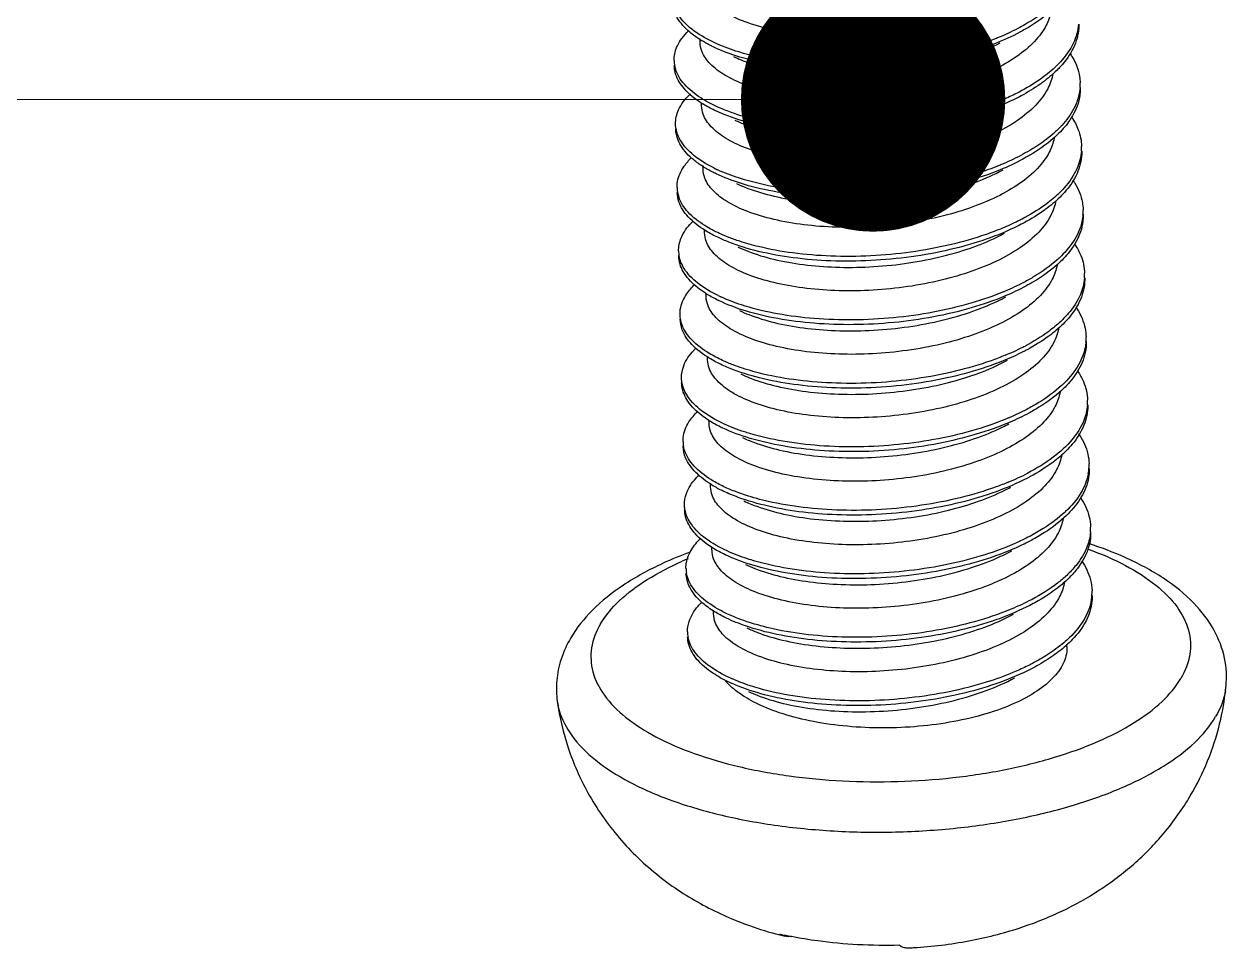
# Model space of a CAD drawing. Header units: millimetres. Extents: x 1690 to 2009, y -242 to -21.
# Drawn here: x 1729.34 to 1736.16, y -216.97 to -211.73 of the extents above; entities that cross this region are included whole.
import ezdxf

# ---------------------------------------------------------------- set-up
doc = ezdxf.new("R2010")
doc.units = ezdxf.units.MM
doc.layers.add('3_ALL_AXES', color=7, linetype='Continuous')
doc.layers.add('from', color=7, linetype='Continuous', lineweight=13)
doc.styles.add('宋体', font='simsun.ttc')
doc.dimstyles.new('YanXiu', dxfattribs={"dimscale": 1.5, "dimtxt": 2.5, "dimasz": 2.2, "dimexe": 0.65, "dimexo": 0.65, "dimgap": 0.5, "dimtad": 1, "dimdsep": 46, "dimtxsty": '宋体', "dimcen": 0, "dimclrd": 3, "dimclre": 3, "dimclrt": 3, "dimazin": 2, "dimtfac": 1, "dimtofl": 0, "dimtmove": 0, "dimatfit": 3, "dimfxl": 0, "dimlwd": 5, "dimlwe": 5, "dimarcsym": 0})

# ---------------------------------------------------------------- blocks, each defined once
blk = doc.blocks.new('u40')
at = {"color": 7, "linetype": 'Continuous'}
for p, q in [((-86.0066, 24.2195), (-86.0086, 24.2187)), ((-87.2295, 19.8443), (-87.2578, 19.857))]:
    blk.add_line(p, q, dxfattribs=at)
for centre, radius, start, end in [((-87.3861, 25.4445), 0.6089, 237.46773, 238.54836), ((-87.6756, 24.8154), 0.1829, 181.45984, 197.06564), ((-85.8356, 24.6787), 0.2805, 355.71978, 1.18602), ((-87.3597, 25.1134), 0.6429, 237.32867, 238.43461), ((-85.8073, 24.3176), 0.2607, 355.71472, 1.51633), ((-87.3693, 24.7241), 0.6086, 237.41152, 238.49736), ((-87.246, 24.9782), 0.8674, 243.47315, 245.12101), ((-87.6564, 24.0959), 0.1852, 181.63641, 198.72227), ((-85.8195, 23.9584), 0.2813, 355.76749, 1.22978), ((-87.3355, 24.4057), 0.6573, 238.07357, 238.44916), ((-87.6716, 23.7332), 0.1617, 180.94631, 190.1398), ((-85.7898, 23.5977), 0.2601, 355.68389, 1.45493), ((-87.3511, 24.0057), 0.6107, 237.43636, 238.47299), ((-87.2219, 24.2738), 0.8847, 244.08546, 245.11141), ((-86.594, 24.9592), 1.5799, 292.62307, 292.83055), ((-85.8025, 23.238), 0.2811, 355.81015, 1.28461), ((-86.5241, 24.455), 1.4232, 292.48698, 296.86157), ((-86.4638, 24.3332), 1.2873, 296.9198, 297.57802), ((-87.3113, 23.6981), 0.6718, 238.66352, 238.80401), ((-86.1147, 23.4593), 0.669, 312.68433, 313.31322), ((-85.7739, 22.8779), 0.2611, 355.60673, 1.37964), ((-87.3326, 23.2881), 0.6138, 237.46458, 238.45228), ((-87.1977, 23.5699), 0.9025, 244.68802, 245.11081), ((-87.626, 22.656), 0.182, 181.79276, 190.16346), ((-85.7826, 22.5175), 0.2781, 349.87217, 1.36521), ((-86.5006, 23.7202), 1.4072, 292.45727, 297.33628), ((-86.4433, 23.6056), 1.2791, 297.41293, 297.57859), ((-87.2925, 22.9818), 0.6761, 238.67462, 239.60153), ((-87.2488, 23.0581), 0.764, 239.66973, 244.50798), ((-86.0942, 22.735), 0.6634, 313.11586, 313.45827), ((-86.0694, 22.6826), 0.6284, 313.9978, 315.23846), ((-85.7628, 22.1582), 0.2668, 355.59922, 1.26884), ((-87.6117, 21.9359), 0.1794, 181.81158, 190.27401), ((-85.7632, 21.7972), 0.2756, 351.21904, 1.42939), ((-86.4183, 22.8695), 1.2611, 297.74242, 297.9116), ((-87.3084, 22.2075), 0.6128, 237.52725, 238.62028), ((-87.6109, 21.573), 0.1716, 180.93273, 190.53182), ((-87.3042, 21.5204), 0.3481, 221.01698, 223.08662), ((-87.1515, 22.1579), 0.9334, 245.38488, 245.86428), ((-86.7617, 21.9858), 2.1858, 256.88264, 258.6149)]:
    blk.add_arc(centre, radius, start, end, dxfattribs=at)
for points, start_tangent, end_tangent in [([(-85.5727, 25.378), (-85.5824, 25.3228), (-85.6356, 25.2136), (-85.7318, 25.1101), (-85.8672, 25.0159), (-85.9078, 24.9935)], (-0.075194, -0.997169), (-0.885148, -0.465309)), ([(-86.2985, 25.0261), (-86.4929, 24.9811), (-86.7, 24.9536), (-86.9065, 24.9452), (-87.1014, 24.955), (-87.2805, 24.9817), (-87.4381, 25.0244), (-87.5651, 25.0805), (-87.6558, 25.1465), (-87.7077, 25.22), (-87.7193, 25.2742)], (-0.961322, -0.275429), (-0.030782, 0.999526)), ([(-87.7135, 24.9312), (-87.7697, 24.9723), (-87.8403, 25.0542), (-87.8664, 25.1412), (-87.8664, 25.1438)], (-0.843046, 0.537842), (-0.021756, 0.999763)), ([(-87.6276, 24.9113), (-87.6581, 24.9262), (-87.7703, 24.9993), (-87.8409, 25.0812), (-87.8644, 25.1449)], (-0.907217, 0.420663), (-0.178373, 0.983963)), ([(-85.6923, 25.1189), (-85.7312, 25.0831), (-85.8665, 24.9889), (-85.8974, 24.9717)], (-0.706774, -0.707439), (-0.880914, -0.473277)), ([(-85.7194, 25.0928), (-85.7473, 25.0117)], (-0.172605, -0.984991), (-0.458428, -0.888732)), ([(-87.8584, 24.8107), (-87.8551, 24.8497), (-87.8145, 24.9371), (-87.7768, 24.9801)], (-0.025723, 0.999669), (0.716132, 0.697965)), ([(-85.7473, 25.0117), (-85.8137, 24.92), (-85.9142, 24.8346), (-86.0442, 24.7589), (-86.1996, 24.6946), (-86.3753, 24.6437), (-86.5659, 24.6079), (-86.7607, 24.5887), (-86.9512, 24.586), (-87.1352, 24.5995), (-87.3063, 24.6291), (-87.4539, 24.6732), (-87.5701, 24.7282), (-87.6532, 24.7923), (-87.701, 24.8642), (-87.7108, 24.9142)], (-0.458428, -0.888732), (-0.028813, 0.999585)), ([(-85.9078, 24.9935), (-86.0233, 24.9397)], (-0.885148, -0.465309), (-0.923996, -0.382401)), ([(-85.5642, 25.0181), (-85.5934, 24.9109), (-85.6673, 24.8039), (-85.6991, 24.7717)], (-0.073896, -0.997266), (-0.728713, -0.68482)), ([(-85.5629, 25.0176), (-85.5633, 24.9946), (-85.5928, 24.8839), (-85.6666, 24.7769), (-85.6862, 24.7566)], (0.026405, -0.999651), (-0.709762, -0.704441)), ([(-87.6366, 24.8889), (-87.6575, 24.8992), (-87.7038, 24.9251)], (-0.902005, 0.431725), (-0.853039, 0.521847)), ([(-87.5087, 24.8652), (-87.6276, 24.9113)], (-0.951168, 0.308674), (-0.907217, 0.420663)), ([(-86.2931, 24.7992), (-86.1441, 24.8495), (-86.0096, 24.9115)], (0.961322, 0.275429), (0.880758, 0.473567)), ([(-86.0233, 24.9397), (-86.0363, 24.9344), (-86.2325, 24.8682)], (-0.923996, -0.382401), (-0.963416, -0.268012)), ([(-85.8974, 24.9717), (-86.0357, 24.9074), (-86.2319, 24.8412)], (-0.880914, -0.473277), (-0.963416, -0.268012)), ([(-86.2319, 24.8412), (-86.4474, 24.7927), (-86.6737, 24.7632), (-86.9017, 24.7534), (-87.1225, 24.7633), (-87.3274, 24.7921), (-87.5081, 24.8382), (-87.6366, 24.8889)], (-0.963416, -0.268012), (-0.902005, 0.431725)), ([(-86.2325, 24.8682), (-86.448, 24.8197), (-86.6743, 24.7902), (-86.9024, 24.7804), (-87.1232, 24.7904), (-87.328, 24.8191), (-87.5087, 24.8652)], (-0.963416, -0.268012), (-0.951168, 0.308674)), ([(-85.613, 24.8525), (-85.5982, 24.8291), (-85.5583, 24.7204), (-85.5552, 24.6845)], (0.565091, -0.825028), (0.020904, -0.999781)), ([(-87.7068, 24.5722), (-87.7999, 24.6499), (-87.8497, 24.7347), (-87.8577, 24.7837)], (-0.841752, 0.539865), (-0.025723, 0.999669)), ([(-87.5215, 24.8338), (-87.4329, 24.7977), (-87.2749, 24.7548), (-87.0955, 24.7281), (-86.9008, 24.7184), (-86.6945, 24.7268), (-86.4875, 24.7542), (-86.2931, 24.7992)], (0.901693, -0.432377), (0.961322, 0.275429)), ([(-85.6991, 24.7717), (-85.7825, 24.7043), (-85.9012, 24.6325)], (-0.728713, -0.68482), (-0.88623, -0.463245)), ([(-87.6172, 24.5503), (-87.7074, 24.5992), (-87.8005, 24.6769), (-87.8504, 24.7617)], (-0.908659, 0.417538), (-0.294484, 0.955656)), ([(-85.6862, 24.7566), (-85.7691, 24.6865)], (-0.709762, -0.704441), (-0.807663, -0.589644)), ([(-85.7102, 24.7375), (-85.7389, 24.6517)], (-0.153646, -0.988126), (-0.458428, -0.888732)), ([(-85.7389, 24.6517), (-85.8066, 24.5586), (-85.9114, 24.4707), (-86.0479, 24.393), (-86.2071, 24.3291), (-86.3832, 24.2799), (-86.5744, 24.2455), (-86.772, 24.2276), (-86.9646, 24.2267), (-87.1462, 24.2419), (-87.3108, 24.2721), (-87.4535, 24.3162), (-87.5673, 24.3716), (-87.6484, 24.4361), (-87.6936, 24.507), (-87.7024, 24.5541)], (-0.458428, -0.888732), (-0.028092, 0.999605)), ([(-85.7691, 24.6865), (-85.7818, 24.6773), (-85.8889, 24.6117)], (-0.807663, -0.589644), (-0.881197, -0.472749)), ([(-85.5559, 24.6578), (-85.5637, 24.6093), (-85.6144, 24.4998), (-85.6899, 24.4124)], (-0.074457, -0.997224), (-0.728325, -0.685232)), ([(-85.5545, 24.6575), (-85.5631, 24.5823), (-85.6137, 24.4728), (-85.6751, 24.3991)], (0.020904, -0.999781), (-0.706349, -0.707864)), ([(-87.8502, 24.4506), (-87.8331, 24.5311), (-87.7716, 24.6168), (-87.7662, 24.622)], (-0.018982, 0.99982), (0.720884, 0.693056)), ([(-85.8889, 24.6117), (-85.9338, 24.5887), (-86.1166, 24.5141), (-86.3229, 24.456), (-86.5446, 24.4163), (-86.7728, 24.396), (-86.9986, 24.3956), (-87.213, 24.4146), (-87.4074, 24.4517), (-87.5742, 24.5051), (-87.6282, 24.5288)], (-0.881197, -0.472749), (-0.902312, 0.431084)), ([(-86.013, 24.5804), (-86.1173, 24.5411), (-86.3236, 24.483), (-86.5452, 24.4433), (-86.7735, 24.423), (-86.9992, 24.4226), (-87.2136, 24.4416), (-87.408, 24.4787), (-87.5028, 24.5059)], (-0.923386, -0.383872), (-0.9504, 0.31103)), ([(-85.9012, 24.6325), (-85.9345, 24.6157), (-86.013, 24.5804)], (-0.88623, -0.463245), (-0.923386, -0.383872)), ([(-87.6282, 24.5288), (-87.6963, 24.5656)], (-0.902312, 0.431084), (-0.852015, 0.523518)), ([(-87.5028, 24.5059), (-87.5748, 24.5321), (-87.6172, 24.5503)], (-0.9504, 0.31103), (-0.908659, 0.417538)), ([(-87.5131, 24.4737), (-87.4525, 24.4478), (-87.3094, 24.4043), (-87.1421, 24.3742), (-86.9586, 24.3596), (-86.7655, 24.3613), (-86.5695, 24.3798), (-86.3803, 24.4145), (-86.2034, 24.4646), (-86.0449, 24.5291), (-86.0012, 24.5514)], (0.901882, -0.431982), (0.880826, 0.47344)), ([(-87.8476, 24.4249), (-87.8498, 24.4429), (-87.8502, 24.4506)], (-0.176586, 0.984285), (-0.018982, 0.99982)), ([(-85.6031, 24.4902), (-85.5654, 24.4184), (-85.5467, 24.3245)], (0.561016, -0.827805), (0.026083, -0.99966)), ([(-87.697, 24.2113), (-87.7473, 24.2476), (-87.8204, 24.3291), (-87.8492, 24.4159), (-87.8496, 24.4236)], (-0.84252, 0.538666), (-0.018982, 0.99982)), ([(-87.6334, 24.2021), (-87.7479, 24.2746), (-87.8211, 24.3561), (-87.8476, 24.4249)], (-0.894663, 0.446742), (-0.176586, 0.984285)), ([(-85.6899, 24.4124), (-85.7081, 24.3959), (-85.8413, 24.301), (-85.8911, 24.2733)], (-0.728325, -0.685232), (-0.885241, -0.465133)), ([(-85.6751, 24.3991), (-85.7075, 24.3689), (-85.8407, 24.274), (-85.8805, 24.2516)], (-0.706349, -0.707864), (-0.88091, -0.473284)), ([(-85.7029, 24.3706), (-85.7304, 24.2916)], (-0.181019, -0.98348), (-0.458428, -0.888732)), ([(-85.5473, 24.2981), (-85.5736, 24.1973), (-85.6448, 24.09), (-85.6822, 24.0516)], (-0.074583, -0.997215), (-0.728659, -0.684877)), ([(-85.546, 24.2975), (-85.5461, 24.2811), (-85.5729, 24.1703), (-85.6442, 24.0629), (-85.669, 24.0367)], (0.026083, -0.99966), (-0.709272, -0.704935)), ([(-87.8415, 24.0906), (-87.8392, 24.1244), (-87.8012, 24.2119), (-87.7593, 24.2607)], (-0.027821, 0.999613), (0.718232, 0.695804)), ([(-85.7304, 24.2916), (-85.797, 24.1997), (-85.8982, 24.1139), (-86.0284, 24.0382), (-86.1836, 23.9742), (-86.3597, 23.9233), (-86.5515, 23.8874), (-86.7481, 23.8683), (-86.9389, 23.866), (-87.1227, 23.8799), (-87.2934, 23.91), (-87.4405, 23.9543), (-87.5559, 24.0097), (-87.6375, 24.0734), (-87.6844, 24.1447), (-87.694, 24.1941)], (-0.458428, -0.888732), (-0.028749, 0.999587)), ([(-85.8805, 24.2516), (-86.008, 24.1917), (-86.2028, 24.1246), (-86.4174, 24.0749), (-86.6433, 24.0442), (-86.8715, 24.0333), (-87.093, 24.0421), (-87.299, 24.0698), (-87.4813, 24.1149), (-87.6198, 24.1687)], (-0.88091, -0.473284), (-0.902074, 0.431581)), ([(-85.8911, 24.2733), (-86.0066, 24.2195)], (-0.885241, -0.465133), (-0.924008, -0.382374)), ([(-87.6198, 24.1687), (-87.6327, 24.1751), (-87.6873, 24.2052)], (-0.902074, 0.431581), (-0.852576, 0.522603)), ([(-87.4921, 24.1451), (-87.6109, 24.1913)], (-0.951161, 0.308694), (-0.907139, 0.420831)), ([(-87.5046, 24.1137), (-87.4401, 24.0863), (-87.2937, 24.0425), (-87.1234, 24.0129), (-86.9394, 23.9992), (-86.7483, 24.0017), (-86.5541, 24.0207), (-86.3635, 24.0564), (-86.1874, 24.1072), (-86.0314, 24.1715), (-85.9927, 24.1913)], (0.901851, -0.432048), (0.880828, 0.473436)), ([(-86.0086, 24.2187), (-86.2034, 24.1516), (-86.418, 24.1019), (-86.6439, 24.0713), (-86.8721, 24.0603), (-87.0936, 24.0691), (-87.2996, 24.0968), (-87.4819, 24.1419), (-87.4921, 24.1451)], (-0.924521, -0.381132), (-0.951161, 0.308694)), ([(-85.5966, 24.1329), (-85.5851, 24.1152), (-85.5425, 24.0068), (-85.5383, 23.9644)], (0.566271, -0.824219), (0.021586, -0.999767)), ([(-87.6831, 23.8478), (-87.7787, 23.925), (-87.8312, 24.0094), (-87.8409, 24.0636)], (-0.848724, 0.528835), (-0.027821, 0.999613)), ([(-87.6006, 23.8303), (-87.6837, 23.8748), (-87.7793, 23.952), (-87.8318, 24.0364)], (-0.908465, 0.417961), (-0.321359, 0.946957)), ([(-85.6822, 24.0516), (-85.7577, 23.9899), (-85.8845, 23.9123)], (-0.728659, -0.684877), (-0.886312, -0.463089)), ([(-85.669, 24.0367), (-85.7527, 23.966)], (-0.709272, -0.704935), (-0.807923, -0.589288)), ([(-85.7527, 23.966), (-85.7571, 23.9628), (-85.8721, 23.8916)], (-0.807923, -0.589288), (-0.881221, -0.472705)), ([(-85.6932, 24.018), (-85.722, 23.9316)], (-0.150784, -0.988567), (-0.458428, -0.888732)), ([(-87.8333, 23.7305), (-87.8185, 23.8058), (-87.7596, 23.8917), (-87.7495, 23.9017)], (-0.017164, 0.999853), (0.720008, 0.693966)), ([(-85.722, 23.9316), (-85.7895, 23.8386), (-85.8941, 23.7508), (-86.0305, 23.6731), (-86.1897, 23.6092), (-86.3658, 23.5599), (-86.5565, 23.5255), (-86.7538, 23.5075), (-86.9465, 23.5065), (-87.1284, 23.5217), (-87.2933, 23.5519), (-87.436, 23.5958), (-87.5499, 23.6512), (-87.6312, 23.7156), (-87.6767, 23.7868), (-87.6855, 23.834)], (-0.458428, -0.888732), (-0.028082, 0.999606)), ([(-85.8721, 23.8916), (-85.9071, 23.8735), (-86.0882, 23.798), (-86.2934, 23.7389), (-86.5144, 23.698), (-86.7425, 23.6766), (-86.9686, 23.675), (-87.1839, 23.6928), (-87.3797, 23.7289), (-87.5484, 23.7814), (-87.6113, 23.8087)], (-0.881221, -0.472705), (-0.902238, 0.431238)), ([(-85.8845, 23.9123), (-85.9077, 23.9005), (-85.9964, 23.8602)], (-0.886312, -0.463089), (-0.923472, -0.383665)), ([(-85.539, 23.9376), (-85.5453, 23.8957), (-85.5933, 23.7861), (-85.6728, 23.6925)], (-0.073709, -0.99728), (-0.72802, -0.685556)), ([(-85.5377, 23.9374), (-85.5446, 23.8687), (-85.5926, 23.7591), (-85.6579, 23.6794)], (0.021586, -0.999767), (-0.705868, -0.708343)), ([(-87.6113, 23.8087), (-87.6794, 23.8455)], (-0.902238, 0.431238), (-0.852173, 0.52326)), ([(-87.4862, 23.7859), (-87.549, 23.8084), (-87.6006, 23.8303)], (-0.950298, 0.31134), (-0.908465, 0.417961)), ([(-87.4962, 23.7536), (-87.44, 23.7294), (-87.2945, 23.6846), (-87.1254, 23.6541), (-86.943, 23.6395), (-86.7505, 23.6411), (-86.5519, 23.6598), (-86.3587, 23.6955), (-86.1821, 23.746), (-86.027, 23.8095), (-85.9843, 23.8313)], (0.90194, -0.431862), (0.880821, 0.473449)), ([(-85.9964, 23.8602), (-86.0888, 23.825), (-86.294, 23.7659), (-86.515, 23.725), (-86.7431, 23.7036), (-86.9692, 23.702), (-87.1845, 23.7198), (-87.3803, 23.7559), (-87.4862, 23.7859)], (-0.923472, -0.383665), (-0.950298, 0.31134)), ([(-85.5855, 23.7689), (-85.551, 23.7047), (-85.5298, 23.6044)], (0.558175, -0.829723), (0.025334, -0.999679)), ([(-87.6799, 23.491), (-87.7248, 23.5229), (-87.8005, 23.604), (-87.8319, 23.6905), (-87.8326, 23.7035)], (-0.842759, 0.538292), (-0.017164, 0.999853)), ([(-87.6085, 23.478), (-87.7254, 23.5499), (-87.8011, 23.631), (-87.8308, 23.7047)], (-0.899424, 0.437078), (-0.175171, 0.984538)), ([(-85.6728, 23.6925), (-85.6846, 23.6817), (-85.8155, 23.5862), (-85.8744, 23.5531)], (-0.72802, -0.685556), (-0.885347, -0.464932)), ([(-85.6579, 23.6794), (-85.6839, 23.6547), (-85.8149, 23.5592), (-85.8636, 23.5315)], (-0.705868, -0.708343), (-0.880918, -0.473269)), ([(-85.686, 23.6509), (-85.7136, 23.5715)], (-0.179392, -0.983778), (-0.458428, -0.888732)), ([(-85.7136, 23.5715), (-85.7802, 23.4795), (-85.8816, 23.3936), (-86.012, 23.3179), (-86.1671, 23.2539), (-86.3433, 23.2031), (-86.5355, 23.1672), (-86.7326, 23.1481), (-86.9238, 23.146), (-87.1074, 23.16), (-87.2779, 23.1902), (-87.4247, 23.2347), (-87.5399, 23.2901), (-87.6211, 23.3537), (-87.6676, 23.4248), (-87.6771, 23.474)], (-0.458428, -0.888732), (-0.028724, 0.999587)), ([(-85.8744, 23.5531), (-85.981, 23.503)], (-0.885347, -0.464931), (-0.921656, -0.388009)), ([(-85.5304, 23.5782), (-85.5539, 23.4837), (-85.6226, 23.376), (-85.6652, 23.3316)], (-0.074743, -0.997203), (-0.728646, -0.684891)), ([(-85.5291, 23.5773), (-85.5291, 23.5676), (-85.5532, 23.4567), (-85.6219, 23.349), (-85.6519, 23.3169)], (0.025334, -0.999679), (-0.708838, -0.705371)), ([(-87.8247, 23.3705), (-87.8232, 23.399), (-87.7879, 23.4867), (-87.7418, 23.5411)], (-0.029444, 0.999566), (0.720035, 0.693937)), ([(-87.6029, 23.4486), (-87.6079, 23.451), (-87.6705, 23.4851)], (-0.902182, 0.431355), (-0.852359, 0.522957)), ([(-85.8636, 23.5315), (-85.9804, 23.476), (-86.1738, 23.408), (-86.3874, 23.3572), (-86.6129, 23.3254), (-86.8412, 23.3133), (-87.0633, 23.3209), (-87.2705, 23.3476), (-87.4544, 23.3917), (-87.6029, 23.4486)], (-0.880918, -0.473269), (-0.902182, 0.431355)), ([(-85.9863, 23.5008), (-86.1744, 23.435), (-86.3881, 23.3842), (-86.6135, 23.3524), (-86.8418, 23.3403), (-87.064, 23.3479), (-87.2711, 23.3746), (-87.4551, 23.4187), (-87.4755, 23.4251)], (-0.923055, -0.384669), (-0.95112, 0.308823)), ([(-87.4755, 23.4251), (-87.5942, 23.4713)], (-0.95112, 0.308823), (-0.907105, 0.420904)), ([(-87.4878, 23.3935), (-87.4332, 23.37), (-87.2897, 23.3254), (-87.1242, 23.295), (-86.9438, 23.2798), (-86.7514, 23.2806), (-86.5529, 23.2984), (-86.36, 23.3332), (-86.1833, 23.3827), (-86.0245, 23.4466), (-85.9759, 23.4712)], (0.901952, -0.431837), (0.880808, 0.473474)), ([(-85.58, 23.4133), (-85.5721, 23.4014), (-85.5269, 23.2932), (-85.5215, 23.2443)], (0.567399, -0.823443), (0.022459, -0.999748)), ([(-87.8131, 23.3112), (-87.8247, 23.3705)], (-0.347703, 0.937605), (-0.029444, 0.999566)), ([(-87.6607, 23.1243), (-87.7573, 23.2001), (-87.8124, 23.2842), (-87.8241, 23.3435)], (-0.854127, 0.520065), (-0.029444, 0.999566)), ([(-87.584, 23.1103), (-87.6599, 23.1504), (-87.7579, 23.2271), (-87.8131, 23.3112)], (-0.908258, 0.41841), (-0.347703, 0.937605)), ([(-85.6652, 23.3316), (-85.7331, 23.2754), (-85.8679, 23.1921)], (-0.728646, -0.684891), (-0.886363, -0.462991)), ([(-85.6519, 23.3169), (-85.7324, 23.2484)], (-0.708838, -0.705371), (-0.804957, -0.593333)), ([(-85.6765, 23.2974), (-85.7051, 23.2114)], (-0.15288, -0.988245), (-0.458428, -0.888732)), ([(-85.7051, 23.2114), (-85.772, 23.1193), (-85.8753, 23.0321), (-86.0105, 22.9545), (-86.1693, 22.8902), (-86.3457, 22.8405), (-86.5349, 22.806), (-86.7314, 22.7877), (-86.9242, 22.7862), (-87.1071, 22.801), (-87.2736, 22.8311), (-87.4163, 22.8746), (-87.5309, 22.9297), (-87.6132, 22.9942), (-87.6595, 23.0658), (-87.6687, 23.1139)], (-0.458428, -0.888732), (-0.028123, 0.999604)), ([(-85.7324, 23.2484), (-85.8552, 23.1714)], (-0.804957, -0.593333), (-0.881225, -0.472697)), ([(-85.5221, 23.2175), (-85.527, 23.1822), (-85.5723, 23.0723), (-85.6558, 22.9725)], (-0.073051, -0.997328), (-0.727595, -0.686007)), ([(-85.5208, 23.2173), (-85.5263, 23.1552), (-85.5717, 23.0453), (-85.6407, 22.9596)], (0.022459, -0.999748), (-0.705306, -0.708903)), ([(-87.8164, 23.0104), (-87.8038, 23.0805), (-87.7474, 23.1666), (-87.7329, 23.1814)], (-0.016337, 0.999867), (0.719123, 0.694883)), ([(-85.8552, 23.1714), (-85.8804, 23.1583), (-86.0599, 23.0819), (-86.2638, 23.0218), (-86.4841, 22.9798), (-86.712, 22.9572), (-86.9386, 22.9544), (-87.1547, 22.9711), (-87.3519, 23.0062), (-87.5224, 23.0578), (-87.5945, 23.0885)], (-0.881225, -0.472697), (-0.902164, 0.431394)), ([(-85.9797, 23.14), (-86.0605, 23.1089), (-86.2644, 23.0488), (-86.4848, 23.0068), (-86.7127, 22.9842), (-86.9392, 22.9814), (-87.1554, 22.9981), (-87.3526, 23.0332), (-87.4696, 23.0659)], (-0.923562, -0.383449), (-0.95021, 0.311612)), ([(-87.5945, 23.0885), (-87.6593, 23.1234)], (-0.902164, 0.431394), (-0.855399, 0.517969)), ([(-87.4696, 23.0659), (-87.523, 23.0848), (-87.584, 23.1103)], (-0.95021, 0.311612), (-0.908258, 0.41841)), ([(-87.4793, 23.0335), (-87.4192, 23.0077), (-87.2761, 22.9642), (-87.1091, 22.9341), (-86.9257, 22.9194), (-86.7326, 22.921), (-86.5363, 22.9395), (-86.3471, 22.9741), (-86.1703, 23.0242), (-86.0117, 23.0886), (-85.9674, 23.1112)], (0.901886, -0.431974), (0.880825, 0.473442)), ([(-87.8139, 22.9845), (-87.8151, 22.9922), (-87.8164, 23.0104)], (-0.173198, 0.984887), (-0.016337, 0.999867)), ([(-85.5678, 23.0477), (-85.5369, 22.991), (-85.5129, 22.8842)], (0.555342, -0.831622), (0.02415, -0.999708)), ([(-87.6627, 22.7707), (-87.7021, 22.7983), (-87.7803, 22.8789), (-87.8144, 22.9652), (-87.8157, 22.9834)], (-0.843028, 0.537869), (-0.016337, 0.999867)), ([(-87.5835, 22.754), (-87.7027, 22.8253), (-87.7809, 22.9059), (-87.8139, 22.9845)], (-0.903989, 0.427555), (-0.173198, 0.984887)), ([(-85.6611, 22.9675), (-85.7899, 22.8714), (-85.8578, 22.8329)], (-0.73508, -0.67798), (-0.885468, -0.464701)), ([(-85.6407, 22.9596), (-85.6605, 22.9405), (-85.7893, 22.8444), (-85.8468, 22.8114)], (-0.705306, -0.708903), (-0.880941, -0.473226)), ([(-85.6689, 22.9322), (-85.6967, 22.8514)], (-0.173952, -0.984754), (-0.458428, -0.888732)), ([(-87.8079, 22.6504), (-87.807, 22.6737), (-87.7743, 22.7614), (-87.7245, 22.8214)], (-0.030387, 0.999538), (0.721477, 0.692438)), ([(-85.8468, 22.8114), (-85.9529, 22.7604), (-86.1448, 22.6914), (-86.3575, 22.6396), (-86.5825, 22.6066), (-86.8109, 22.5933), (-87.0337, 22.5998), (-87.2419, 22.6254), (-87.4275, 22.6685), (-87.5829, 22.727), (-87.586, 22.7285)], (-0.880941, -0.473226), (-0.902324, 0.431059)), ([(-85.6967, 22.8514), (-85.7615, 22.7614), (-85.8601, 22.6767), (-85.9873, 22.6016), (-86.1368, 22.5385), (-86.3074, 22.4876), (-86.4948, 22.4505), (-86.6891, 22.4296), (-86.879, 22.4252)], (-0.458428, -0.888732), (-0.999822, 0.018876)), ([(-85.8578, 22.8329), (-85.9535, 22.7874), (-85.9696, 22.7806)], (-0.885468, -0.464701), (-0.923062, -0.384651)), ([(-85.5136, 22.8579), (-85.5343, 22.7701), (-85.6004, 22.6621), (-85.7086, 22.561), (-85.8512, 22.4719)], (-0.075689, -0.997131), (-0.886375, -0.462967)), ([(-85.5123, 22.8572), (-85.5122, 22.854), (-85.5337, 22.7431), (-85.5998, 22.6351), (-85.6347, 22.5971)], (0.02415, -0.999708), (-0.708467, -0.705743)), ([(-86.879, 22.4252), (-87.0673, 22.4372), (-87.2433, 22.466), (-87.3958, 22.51), (-87.516, 22.5658), (-87.6008, 22.6301), (-87.6497, 22.702), (-87.6602, 22.7538)], (-0.999822, 0.018876), (-0.029733, 0.999558)), ([(-87.586, 22.7285), (-87.6537, 22.7651)], (-0.902324, 0.431059), (-0.852175, 0.523257)), ([(-87.4589, 22.7051), (-87.5775, 22.7512)], (-0.95105, 0.309036), (-0.90712, 0.420873)), ([(-87.4709, 22.6734), (-87.4063, 22.646), (-87.26, 22.6023), (-87.0898, 22.5727), (-86.9058, 22.559), (-86.7145, 22.5615), (-86.5205, 22.5804), (-86.33, 22.6161), (-86.1539, 22.6669), (-85.9978, 22.7312), (-85.959, 22.7511)], (0.901849, -0.432051), (0.880829, 0.473435)), ([(-85.9696, 22.7806), (-86.1454, 22.7184), (-86.3581, 22.6666), (-86.5831, 22.6336), (-86.8115, 22.6203), (-87.0343, 22.6268), (-87.2426, 22.6524), (-87.4281, 22.6955), (-87.4589, 22.7051)], (-0.923062, -0.384651), (-0.95105, 0.309036)), ([(-85.5635, 22.6936), (-85.5593, 22.6875), (-85.5115, 22.5796), (-85.5046, 22.5242)], (0.568504, -0.822681), (0.023428, -0.999726)), ([(-87.644, 22.4042), (-87.7351, 22.4745), (-87.7932, 22.5581), (-87.8073, 22.6233)], (-0.85418, 0.519978), (-0.030433, 0.999537)), ([(-87.5674, 22.3903), (-87.636, 22.4261), (-87.7364, 22.5022), (-87.7942, 22.5859), (-87.8051, 22.6239)], (-0.908048, 0.418867), (-0.175682, 0.984447)), ([(-85.6347, 22.5971), (-85.7079, 22.534), (-85.7129, 22.5303)], (-0.708467, -0.705743), (-0.802503, -0.596648)), ([(-85.7129, 22.5303), (-85.8384, 22.4513)], (-0.802503, -0.596648), (-0.881205, -0.472735)), ([(-85.6596, 22.5772), (-85.6883, 22.4913)], (-0.153445, -0.988157), (-0.458428, -0.888732)), ([(-87.7994, 22.2903), (-87.7888, 22.3551), (-87.7351, 22.4415), (-87.7164, 22.4609)], (-0.016459, 0.999865), (0.71808, 0.695961)), ([(-85.6883, 22.4913), (-85.7549, 22.3993), (-85.8579, 22.3123), (-85.9928, 22.2348), (-86.1514, 22.1705), (-86.3279, 22.1206), (-86.5168, 22.0861), (-86.7129, 22.0677), (-86.9058, 22.066), (-87.0889, 22.0807), (-87.2559, 22.1108), (-87.3987, 22.1542), (-87.5134, 22.2092), (-87.5959, 22.2737), (-87.6426, 22.3454), (-87.6518, 22.3938)], (-0.458428, -0.888732), (-0.02817, 0.999603)), ([(-85.8384, 22.4513), (-85.8538, 22.4432), (-86.0316, 22.3659), (-86.2343, 22.3047), (-86.4539, 22.2616), (-86.6816, 22.2378), (-86.9085, 22.2339)], (-0.881205, -0.472735), (-0.999648, 0.026534)), ([(-85.5088, 22.4686), (-85.5515, 22.3586), (-85.6379, 22.2534)], (-0.176487, -0.984303), (-0.725872, -0.687829)), ([(-85.504, 22.4972), (-85.5075, 22.4458), (-85.5484, 22.3359), (-85.6232, 22.2401)], (0.024037, -0.999711), (-0.704082, -0.710119)), ([(-87.453, 22.3458), (-87.4969, 22.3612), (-87.5674, 22.3903)], (-0.950137, 0.311833), (-0.908048, 0.418867)), ([(-85.9631, 22.4197), (-86.0323, 22.3929), (-86.235, 22.3317), (-86.4545, 22.2886), (-86.6823, 22.2648), (-86.9091, 22.2609)], (-0.923652, -0.383232), (-0.999648, 0.026534)), ([(-86.8737, 22.1983), (-86.684, 22.2027), (-86.49, 22.2236), (-86.3028, 22.2605), (-86.1323, 22.3114), (-85.9827, 22.3744), (-85.9506, 22.391)], (0.999822, -0.018876), (0.880841, 0.473411)), ([(-86.9085, 22.2339), (-87.1252, 22.2494), (-87.3235, 22.2834), (-87.4955, 22.3339), (-87.5776, 22.3684)], (-0.999648, 0.026534), (-0.902088, 0.431552)), ([(-86.9091, 22.2609), (-87.1262, 22.2765), (-87.3247, 22.3105), (-87.453, 22.3458)], (-0.999648, 0.026534), (-0.950137, 0.311833)), ([(-85.5519, 22.3291), (-85.5228, 22.2773), (-85.4961, 22.1675), (-85.496, 22.1641)], (0.558822, -0.829288), (0.022653, -0.999743)), ([(-87.797, 22.2643), (-87.7974, 22.2669), (-87.7994, 22.2903)], (-0.1713, 0.985219), (-0.016459, 0.999865)), ([(-87.637, 22.045), (-87.6732, 22.0692), (-87.7563, 22.1487), (-87.7958, 22.2344), (-87.7988, 22.2633)], (-0.851938, 0.523643), (-0.017541, 0.999846)), ([(-87.5584, 22.0301), (-87.6799, 22.1006), (-87.7607, 22.1808), (-87.797, 22.2643)], (-0.908368, 0.418171), (-0.1713, 0.985219)), ([(-87.4625, 22.3134), (-87.3898, 22.2829), (-87.2375, 22.239), (-87.0617, 22.2103), (-86.8737, 22.1983)], (0.901792, -0.432171), (0.999822, -0.018876)), ([(-85.6407, 22.2507), (-85.7644, 22.1567), (-85.8411, 22.1126)], (-0.72997, -0.683479), (-0.885599, -0.464451)), ([(-85.6329, 22.2306), (-85.7576, 22.1336), (-85.8299, 22.0913)], (-0.719293, -0.694707), (-0.881007, -0.473103)), ([(-85.6517, 22.214), (-85.6798, 22.1313)], (-0.165925, -0.986138), (-0.458428, -0.888732)), ([(-85.6798, 22.1313), (-85.7467, 22.0391), (-85.849, 21.9526), (-85.9812, 21.8762), (-86.1363, 21.8127), (-86.3131, 21.762), (-86.5065, 21.7263), (-86.7054, 21.7076), (-86.8981, 21.706), (-87.0806, 21.7207), (-87.2498, 21.7513), (-87.3952, 21.7961), (-87.5091, 21.8517), (-87.5891, 21.9153), (-87.6342, 21.9856), (-87.6434, 22.0337)], (-0.458428, -0.888732), (-0.028612, 0.999591)), ([(-85.8411, 22.1126), (-85.9261, 22.0719), (-85.9529, 22.0604)], (-0.885599, -0.464451), (-0.923085, -0.384596)), ([(-85.4967, 22.1377), (-85.5149, 22.0565), (-85.5784, 21.9482), (-85.6313, 21.8915)], (-0.076235, -0.99709), (-0.728684, -0.68485)), ([(-85.4954, 22.1371), (-85.5107, 22.0394), (-85.5702, 21.931), (-85.6171, 21.8777)], (0.021066, -0.999778), (-0.70765, -0.706563)), ([(-87.7911, 21.9302), (-87.7906, 21.9483), (-87.7606, 22.0362), (-87.7071, 22.1018)], (-0.030488, 0.999535), (0.72301, 0.690837)), ([(-87.5692, 22.0084), (-87.637, 22.045)], (-0.90246, 0.430775), (-0.851938, 0.523643)), ([(-85.8299, 22.0913), (-85.9176, 22.0484), (-86.1066, 21.9778), (-86.3172, 21.9241), (-86.5409, 21.8891), (-86.769, 21.8737), (-86.9925, 21.878), (-87.2024, 21.9014), (-87.3907, 21.9426), (-87.5497, 21.9994), (-87.5692, 22.0084)], (-0.881007, -0.473103), (-0.90246, 0.430775)), ([(-85.9529, 22.0604), (-86.1166, 22.0019), (-86.3282, 21.949), (-86.5528, 21.9149), (-86.7812, 21.9005), (-87.0046, 21.9058), (-87.2139, 21.9302), (-87.401, 21.9724), (-87.4423, 21.985)], (-0.923085, -0.384596), (-0.95096, 0.309314)), ([(-87.4423, 21.985), (-87.5584, 22.0301)], (-0.95096, 0.309314), (-0.908368, 0.418171)), ([(-87.454, 21.9533), (-87.3997, 21.9298), (-87.2561, 21.8853), (-87.0904, 21.8548), (-86.9102, 21.8396), (-86.7178, 21.8403), (-86.5192, 21.8582), (-86.326, 21.893), (-86.1491, 21.9426), (-85.9905, 22.0065), (-85.9421, 22.031)], (0.901955, -0.431831), (0.880809, 0.473473)), ([(-85.5467, 21.9737), (-85.4962, 21.866), (-85.4877, 21.8041)], (0.569121, -0.822254), (0.024397, -0.999702)), ([(-87.6375, 21.6905), (-87.7047, 21.7414), (-87.7699, 21.824), (-87.7905, 21.9032)], (-0.843597, 0.536977), (-0.027911, 0.99961)), ([(-87.5507, 21.6703), (-87.6119, 21.7018), (-87.7148, 21.7773), (-87.7751, 21.8607), (-87.7883, 21.9039)], (-0.907842, 0.419313), (-0.177345, 0.984149)), ([(-85.6313, 21.8915), (-85.6842, 21.8466), (-85.828, 21.7551)], (-0.728684, -0.68485), (-0.88367, -0.46811)), ([(-85.6171, 21.8777), (-85.672, 21.8287), (-85.8122, 21.7363), (-85.8215, 21.7312)], (-0.70765, -0.706563), (-0.881022, -0.473076)), ([(-85.643, 21.8555), (-85.6714, 21.7712)], (-0.159838, -0.987143), (-0.458428, -0.888732)), ([(-85.6714, 21.7712), (-85.7379, 21.6794), (-85.8394, 21.5933), (-85.973, 21.5161), (-86.1309, 21.4516), (-86.3073, 21.4014), (-86.4961, 21.3665), (-86.6909, 21.3478), (-86.8835, 21.3457), (-87.0671, 21.36), (-87.2356, 21.3898), (-87.3794, 21.4332), (-87.4944, 21.4878), (-87.5777, 21.5522), (-87.6253, 21.6242), (-87.6349, 21.6737)], (-0.458428, -0.888732), (-0.028512, 0.999593)), ([(-85.487, 21.7771), (-85.4882, 21.7438), (-85.5218, 21.6335), (-85.5994, 21.5271), (-85.6358, 21.4921)], (0.026115, -0.999659), (-0.746845, -0.664998)), ([(-87.7825, 21.5702), (-87.7737, 21.6298), (-87.7226, 21.7164), (-87.7009, 21.7395)], (-0.01742, 0.999848), (0.714857, 0.699271)), ([(-85.8215, 21.7312), (-85.9852, 21.6568), (-86.1842, 21.5931), (-86.4013, 21.5471), (-86.6279, 21.5202), (-86.8552, 21.5131), (-87.074, 21.5255), (-87.2759, 21.5565), (-87.4527, 21.6045), (-87.5607, 21.6483)], (-0.881022, -0.473076), (-0.901971, 0.431796)), ([(-85.8313, 21.7533), (-85.9465, 21.6995)], (-0.885049, -0.465499), (-0.923739, -0.383022)), ([(-85.4909, 21.7551), (-85.5309, 21.6449), (-85.6147, 21.5393), (-85.6484, 21.5087)], (-0.153363, -0.98817), (-0.761614, -0.648031)), ([(-87.5607, 21.6483), (-87.5976, 21.6671), (-87.6275, 21.6844)], (-0.901971, 0.431796), (-0.853687, 0.520787)), ([(-87.4364, 21.6258), (-87.4707, 21.6377), (-87.5507, 21.6703)], (-0.950081, 0.312004), (-0.907842, 0.419313)), ([(-87.4456, 21.5933), (-87.3859, 21.5677), (-87.2428, 21.524), (-87.0761, 21.4939), (-86.8929, 21.4792), (-86.6997, 21.4807), (-86.5032, 21.4992), (-86.3139, 21.5338), (-86.1371, 21.5837), (-85.9784, 21.6482), (-85.9337, 21.6709)], (0.90189, -0.431965), (0.880824, 0.473445)), ([(-85.9465, 21.6995), (-86.0041, 21.6769), (-86.2056, 21.6147), (-86.4244, 21.5705), (-86.6519, 21.5456), (-86.879, 21.5405), (-87.0969, 21.5549), (-87.2967, 21.5879), (-87.4364, 21.6258)], (-0.923739, -0.383022), (-0.950081, 0.312004)), ([(-87.5523, 21.2883), (-87.6388, 21.3369), (-87.7288, 21.4151), (-87.7756, 21.5001), (-87.7818, 21.5432)], (-0.902392, 0.430917), (-0.023073, 0.999734)), ([(-87.5403, 21.3094), (-87.6569, 21.376), (-87.7402, 21.4557), (-87.7797, 21.5416)], (-0.909115, 0.416545), (-0.184014, 0.982924)), ([(-85.6484, 21.5087), (-85.739, 21.442), (-85.8245, 21.3924)], (-0.761614, -0.648031), (-0.885736, -0.464188)), ([(-85.6302, 21.4851), (-85.6301, 21.4806), (-85.651, 21.3917), (-85.713, 21.3056), (-85.8133, 21.2261), (-85.9478, 21.1565), (-86.1108, 21.0996), (-86.2956, 21.0579), (-86.4944, 21.0331), (-86.6989, 21.0262), (-86.9004, 21.0376), (-87.0907, 21.0667), (-87.2616, 21.1124), (-87.4061, 21.1727), (-87.4574, 21.2018)], (0.025249, -0.999681), (-0.848805, 0.528706)), ([(-85.6358, 21.4921), (-85.7178, 21.4286), (-85.813, 21.3711)], (-0.746845, -0.664998), (-0.881139, -0.472857)), ([(-85.813, 21.3711), (-85.8725, 21.3412), (-86.0573, 21.2681), (-86.2649, 21.2115), (-86.487, 21.1734), (-86.715, 21.1548), (-86.9399, 21.1559), (-87.1526, 21.1762), (-87.3449, 21.2146), (-87.5092, 21.269), (-87.5523, 21.2883)], (-0.881139, -0.472857), (-0.902392, 0.430917)), ([(-85.8245, 21.3924), (-85.8988, 21.3564), (-85.9362, 21.3402)], (-0.885736, -0.464188), (-0.923123, -0.384505)), ([(-87.4257, 21.265), (-87.5332, 21.3062)], (-0.950855, 0.309638), (-0.912569, 0.408923)), ([(-87.4372, 21.2332), (-87.4056, 21.219), (-87.2606, 21.1705), (-87.089, 21.1367), (-86.8982, 21.1197), (-86.6961, 21.1204), (-86.4914, 21.1396), (-86.2926, 21.1767), (-86.1081, 21.2308), (-85.9457, 21.3001), (-85.9253, 21.3109)], (0.902164, -0.431392), (0.880933, 0.473242)), ([(-85.9362, 21.3402), (-86.0877, 21.2855), (-86.2984, 21.2315), (-86.5224, 21.1963), (-86.7509, 21.1806), (-86.9748, 21.1848), (-87.1852, 21.2081), (-87.3738, 21.2493), (-87.4257, 21.265)], (-0.923123, -0.384505), (-0.950855, 0.309638)), ([(-87.4574, 21.2018), (-87.5181, 21.2451), (-87.5584, 21.2826)], (-0.848805, 0.528706), (-0.682956, 0.73046)), ([(-87.1925, 19.844), (-87.2041, 19.8423), (-87.2295, 19.8443)], (-0.977159, -0.212508), (-0.971265, 0.238003)), ([(-86.5803, 19.7934), (-86.8155, 19.7964), (-87.0438, 19.8178), (-87.1932, 19.8429)], (-0.999637, -0.026924), (-0.980294, 0.197546)), ([(-86.5803, 19.7934), (-86.5539, 19.7813), (-86.5292, 19.7786)], (0.836173, -0.548465), (0.998969, 0.045394))]:
    blk.add_spline(points, degree=3, dxfattribs=dict(at, start_tangent=start_tangent, end_tangent=end_tangent))
at = {"layer": '3_ALL_AXES', "color": 7, "linetype": 'Continuous'}
for p, q in [((-87.711, 24.9141), (-87.7115, 24.9344)), ((-87.7026, 24.5541), (-87.703, 24.5701)), ((-87.6942, 24.194), (-87.6946, 24.2151)), ((-87.6857, 23.834), (-87.6861, 23.8502)), ((-87.6773, 23.4739), (-87.6778, 23.4943)), ((-87.6689, 23.1138), (-87.6693, 23.1312)), ((-87.6604, 22.7538), (-87.6609, 22.7735)), ((-87.652, 22.3937), (-87.6524, 22.4121)), ((-87.6436, 22.0337), (-87.644, 22.0521)), ((-87.6351, 21.6736), (-87.6356, 21.6935)), ((-85.6302, 21.4851), (-85.6305, 21.5012))]:
    blk.add_line(p, q, dxfattribs=at)
for centre, radius, start, end in [((-87.0219, 20.1744), 1.9631, 112.68461, 113.74819), ((-86.2223, 21.4073), 1.5018, 347.59616, 354.5242), ((-85.0849, 21.2968), 0.3591, 350.36397, 354.75382), ((-88.1523, 21.2267), 0.3723, 187.96658, 195.83232), ((-86.7065, 21.9596), 2.179, 255.30408, 256.11118)]:
    blk.add_arc(centre, radius, start, end, dxfattribs=at)
for points, start_tangent, end_tangent in [([(-84.7273, 21.264), (-84.7361, 21.4218), (-84.795, 21.5792), (-84.9097, 21.7329), (-85.0827, 21.8746), (-85.3034, 21.9942), (-85.5053, 22.0714)], (0.095309, 0.995448), (-0.950538, 0.310608)), ([(-87.7676, 22.0234), (-87.9239, 21.9585), (-88.1461, 21.8356), (-88.3233, 21.6922), (-88.4445, 21.5374)], (-0.937153, -0.34892), (-0.507097, -0.861889)), ([(-85.5105, 22.0403), (-85.2974, 21.947), (-85.1259, 21.8359), (-85.0056, 21.712), (-84.9406, 21.5796), (-84.9331, 21.4431), (-84.9834, 21.3073)], (0.940485, -0.339835), (-0.507097, -0.861889)), ([(-88.2763, 21.616), (-88.1699, 21.7466), (-88.0111, 21.8674), (-87.8125, 21.9713)], (0.507097, 0.861889), (0.91531, 0.402749)), ([(-88.2763, 21.616), (-88.3266, 21.4802), (-88.3192, 21.3438), (-88.2542, 21.2114), (-88.1339, 21.0875), (-87.9624, 20.9763), (-87.7455, 20.8817), (-87.4906, 20.8068), (-87.2064, 20.7543), (-86.9026, 20.7258), (-86.5894, 20.7224), (-86.2777, 20.7441), (-85.978, 20.7903), (-85.7004, 20.8594), (-85.4545, 20.9489), (-85.2487, 21.056), (-85.0898, 21.1768), (-84.9834, 21.3073)], (-0.507097, -0.861889), (0.507097, 0.861889)), ([(-88.4445, 21.5374), (-88.4998, 21.4155), (-88.5244, 21.2949), (-88.5211, 21.1751)], (-0.507097, -0.861889), (0.141813, -0.989893)), ([(-84.7309, 21.2367), (-84.7863, 21.0901)], (-0.167377, -0.985893), (-0.507097, -0.861889)), ([(-88.5211, 21.1751), (-88.4591, 20.9128), (-88.3474, 20.6585), (-88.1694, 20.4021), (-87.944, 20.1856), (-87.6929, 20.021), (-87.4317, 19.9051), (-87.2592, 19.8519)], (0.141813, -0.989893), (0.967282, -0.253704)), ([(-88.5104, 21.1252), (-88.4394, 20.9829), (-88.305, 20.8445), (-88.1135, 20.7204), (-87.8712, 20.6147), (-87.5865, 20.531), (-87.2691, 20.4723), (-86.9298, 20.4405), (-86.58, 20.4367), (-86.2319, 20.461), (-85.8971, 20.5126), (-85.5871, 20.5897), (-85.3125, 20.6897), (-85.0825, 20.8093), (-84.9051, 20.9443), (-84.7863, 21.0901)], (0.272806, -0.962069), (0.507097, 0.861889)), ([(-84.93, 20.641), (-84.8319, 20.8392), (-84.7641, 21.048), (-84.7555, 21.0847)], (0.507097, 0.861889), (0.214752, 0.976669)), ([(-86.5292, 19.7786), (-86.5002, 19.7801), (-86.186, 19.8185), (-85.9012, 19.891), (-85.6591, 19.9873), (-85.4451, 20.1071), (-85.251, 20.2541), (-85.0789, 20.4303), (-84.93, 20.641)], (0.998879, 0.047343), (0.507097, 0.861889))]:
    blk.add_spline(points, degree=3, dxfattribs=dict(at, start_tangent=start_tangent, end_tangent=end_tangent))
at = {"layer": 'from', "color": 4}
blk.add_leader([(-86.7296, 24.5906), (-114.2712, 24.5906)], dimstyle='YanXiu', override={"dimasz": 1, "dimldrblk": 'Dot'}, dxfattribs=at)

msp = doc.modelspace()

# ---------------------------------------------------------------- block references
msp.add_blockref('u40', (1820.8852, -236.7483))

doc.saveas('drawing.dxf')
